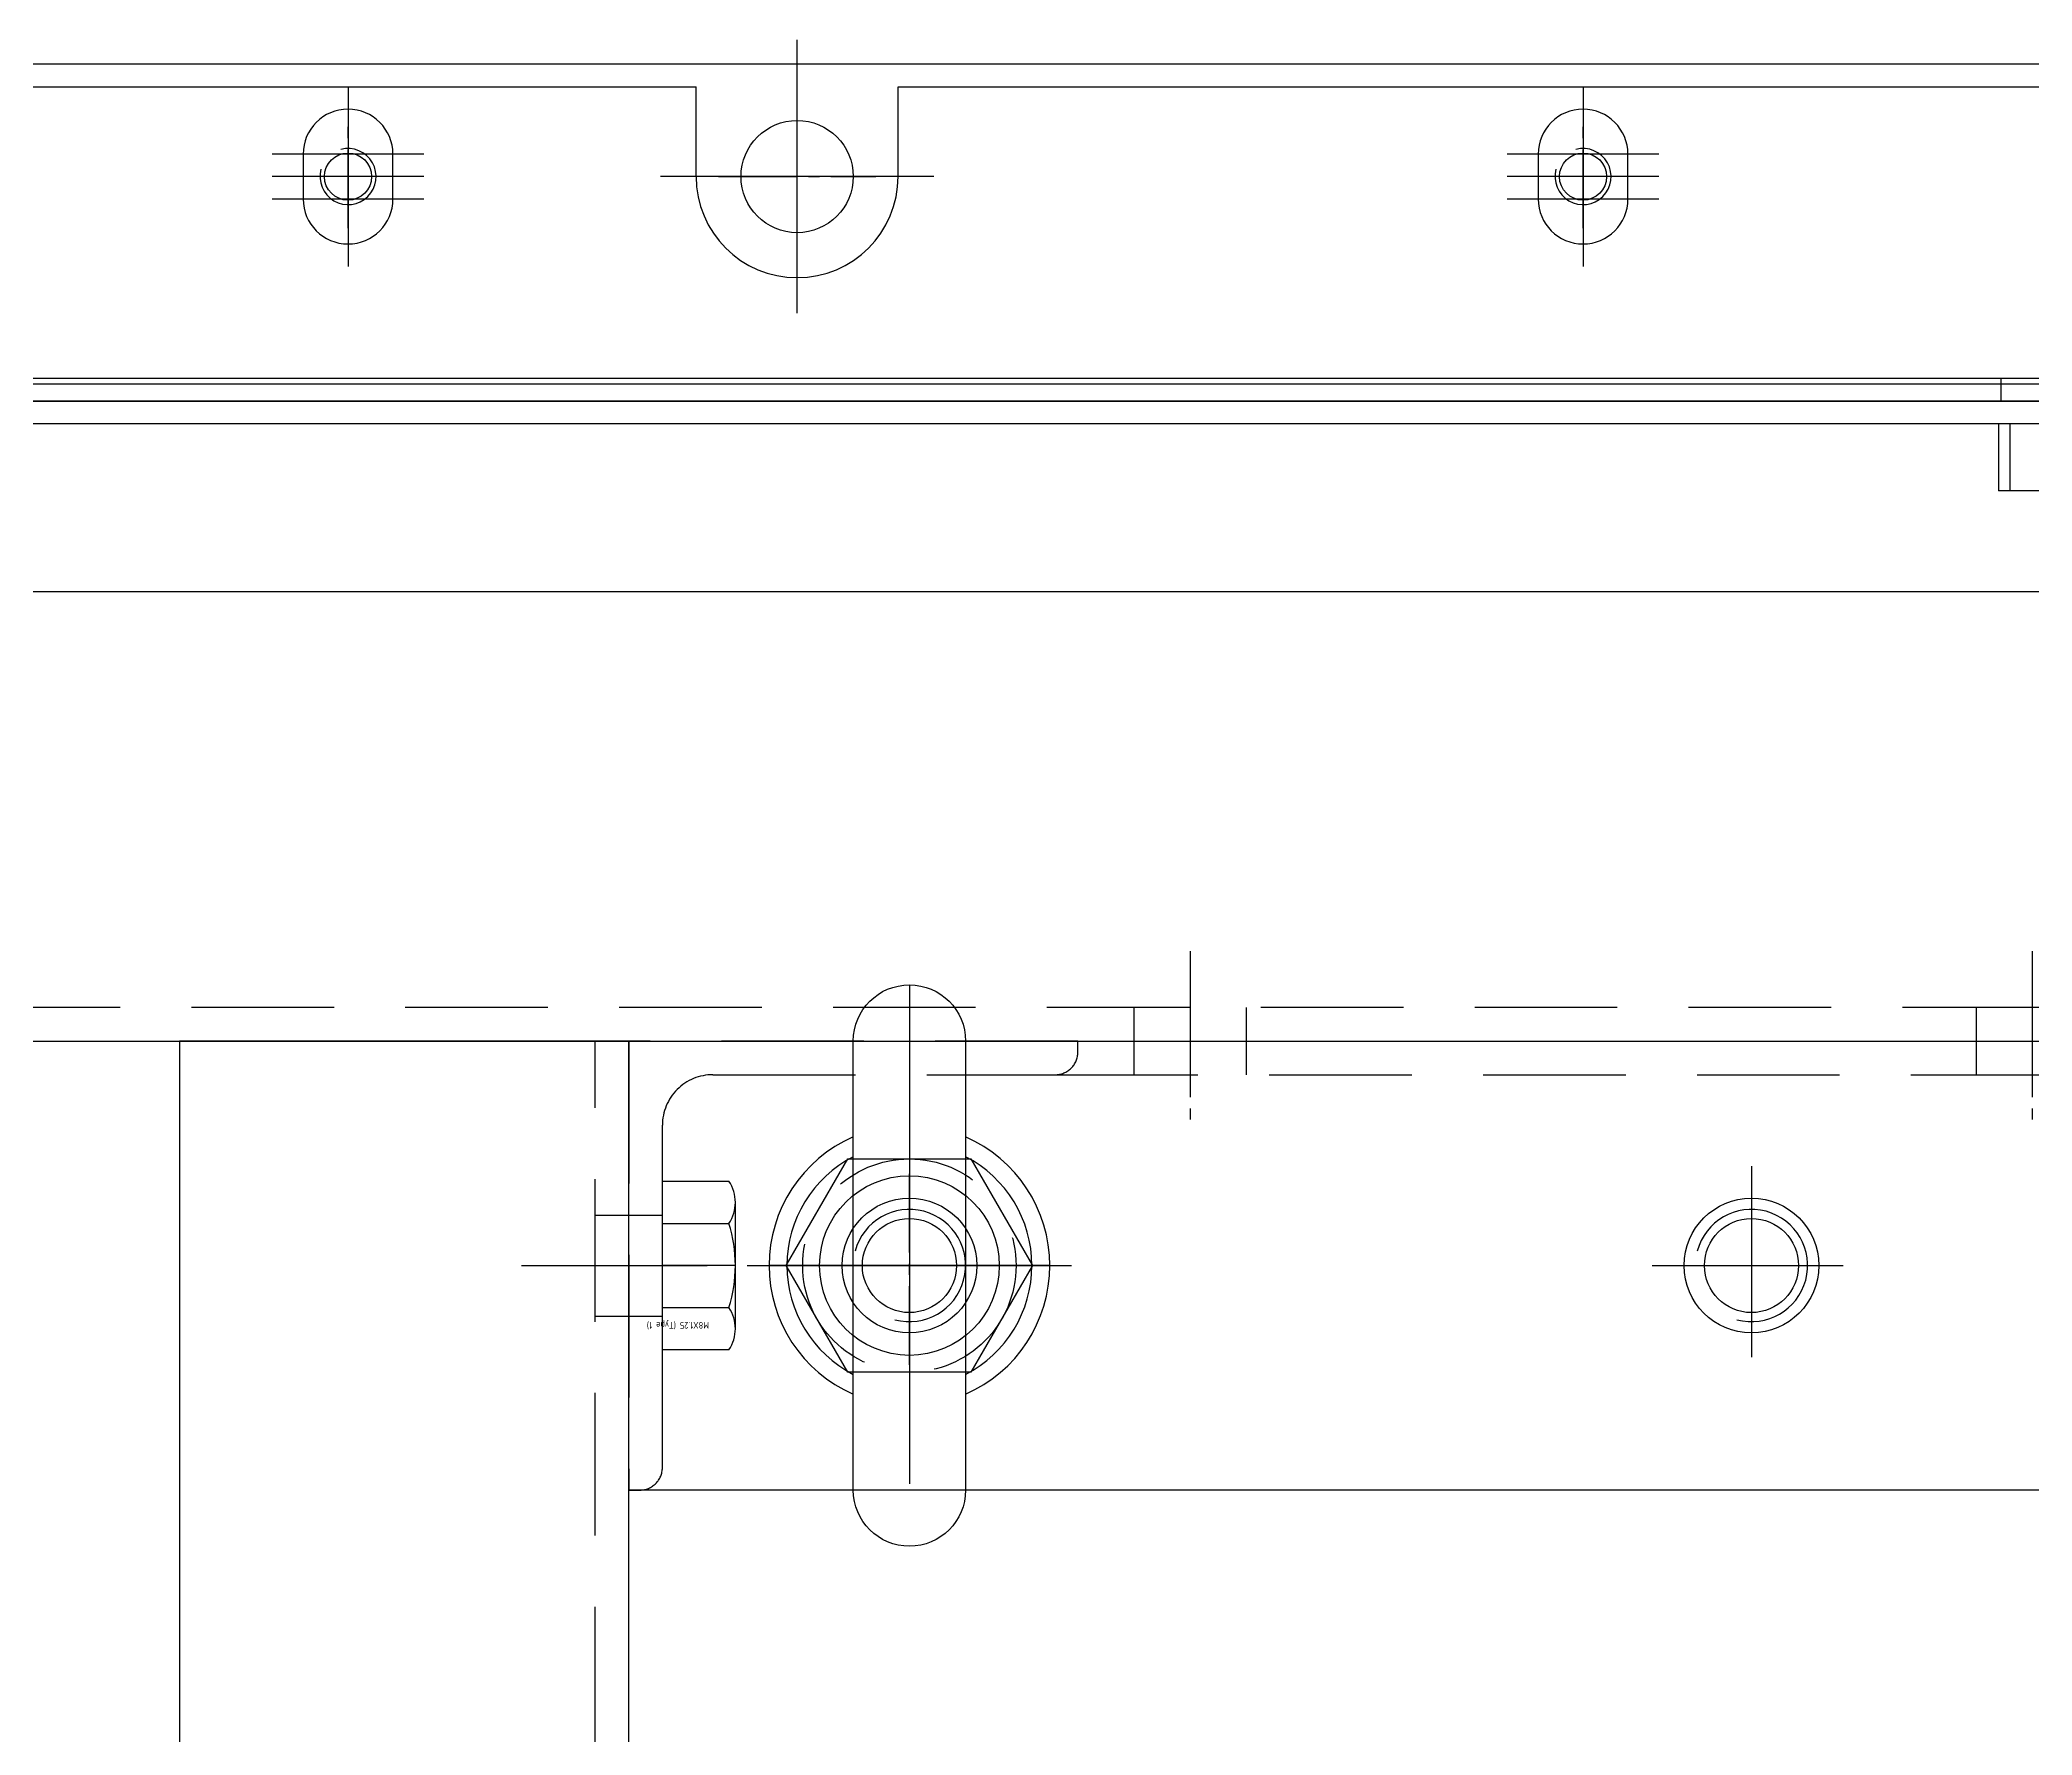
# Model space of a CAD drawing. Header units: millimetres. Extents: x 282 to 14566, y -4134 to 5341.
# Drawn here: x 6070.8 to 6248.2, y 1981.5 to 2132.5 of the extents above; entities that cross this region are included whole.
import ezdxf
from ezdxf.enums import TextEntityAlignment as Align

# ---------------------------------------------------------------- set-up
doc = ezdxf.new("R2010")
doc.units = ezdxf.units.MM
for name, pattern in [('CENTER', [50.8, 31.75, -6.35, 6.35, -6.35]), ('CENTER1', [10, 7, -1, 1, -1]), ('HIDDEN', [9.525, 6.35, -3.175]), ('HIDDEN2', [4.7625, 3.175, -1.5875]), ('HIDDENX2', [19.05, 12.7, -6.35])]:
    doc.linetypes.add(name, pattern=pattern)
doc.layers.add('CENTER', color=1, linetype='CENTER')
doc.layers.add('THIN', color=3, linetype='Continuous')
doc.styles.get("Standard").update_dxf_attribs({"font": 'ISOCP.SHX', "bigfont": 'WHGTXT.SHX'})

# ---------------------------------------------------------------- blocks, each defined once
blk = doc.blocks.new('A$C065017E1')
at = {"color": 1, "linetype": 'CENTER1'}
for p, q in [((-435, 563), (-435, 577)), ((-475, 565.42), (-475, 574.58)), ((-365, 565.42), (-365, 574.58)), ((-470.42, 570), (-479.58, 570)), ((-442, 570), (-428, 570)), ((-360.42, 570), (-369.58, 570))]:
    blk.add_line(p, q, dxfattribs=at)
at = {"color": 2, "ltscale": 10}
blk.add_lwpolyline([(-650, 580), (-650, 0), (0, 0), (0, 580)], close=True, dxfattribs=at)
at = {"color": 2}
blk.add_circle((-435, 570), 5, dxfattribs=at)
at = {"color": 3}
for centre in [(-475, 570), (-365, 570)]:
    blk.add_circle(centre, 2.1, dxfattribs=at)
for centre in [(-425, 473), (-350, 473)]:
    blk.add_circle(centre, 4.19)
for centre in [(-475, 570), (-365, 570)]:
    blk.add_arc(centre, 2.5, 164.966, 104.591)
at = {"layer": 'CENTER'}
for p, q in [((-425, 478), (-425, 468)), ((-350, 478), (-350, 468)), ((-430, 473), (-420, 473)), ((-355, 473), (-345, 473))]:
    blk.add_line(p, q, dxfattribs=at)
at = {"layer": 'THIN'}
for centre in [(-425, 473), (-350, 473)]:
    blk.add_arc(centre, 5, 255, 165, dxfattribs=at)
blk = doc.blocks.new('A$C0EF939BE')
blk.add_lwpolyline([(-20, 5), (20, 5, -1), (20, -5), (-20, -5, -1)], format="xyb", close=True)
for radius, start, end in [(12.5, 23.5782, 156.4218), (10.91, 27.2772, 152.7228), (12.5, 203.5782, 336.4218), (10.91, 207.2772, 332.7228)]:
    blk.add_arc((0, 0), radius, start, end)
at = {"layer": 'CENTER'}
for p, q in [((0, 12.5), (0, -12.5)), ((-25, 0), (25, 0))]:
    blk.add_line(p, q, dxfattribs=at)
blk = doc.blocks.new('A$C52180AF6')
at = {"color": 2, "linetype": 'HIDDENX2'}
for p, q in [((6.5, -5.63), (6.5, 5.63)), ((0, 3.75), (5.92, 3.75)), ((0, -3.75), (5.92, -3.75))]:
    blk.add_line(p, q, dxfattribs=at)
blk.add_lwpolyline([(0, -7.51), (0, 7.51), (5.92, 7.51, -0.309401), (5.92, 3.75, -0.154701), (5.92, -3.75, -0.309401), (5.92, -7.51)], format="xyb", close=True, dxfattribs=at)
at = {"layer": 'CENTER'}
blk.add_line((6.5, 0), (0, 0), dxfattribs=at)
at = {"color": 2, "linetype": 'HIDDENX2'}
blk.add_text('M8X1.25 (Type 1)', height=0.6, rotation=180, dxfattribs=at).set_placement((4.16, -5.32), align=Align.MIDDLE_LEFT)
blk = doc.blocks.new('A$C44CD3016')
at = {"color": 1, "linetype": 'CENTER1'}
for p, q in [((-100, 24), (-100, 13)), ((-25, 24), (-25, 13)), ((-154, 0), (-143, 0))]:
    blk.add_line(p, q, dxfattribs=at)
at = {"color": 2, "linetype": 'HIDDEN2'}
for p, q in [((-105, 20), (-105, 17)), ((-95, 20), (-95, 17)), ((-30, 20), (-30, 17)), ((-150, 4.5), (-147, 4.5)), ((-150, -4.5), (-147, -4.5))]:
    blk.add_line(p, q, dxfattribs=at)
at = {"color": 2, "linetype": 'HIDDENX2'}
blk.add_line((-112, 17), (62, 17), dxfattribs=at)
at = {"color": 250, "linetype": 'CENTER1'}
for p, q in [((-125, -8.84), (-125, 8.84)), ((-50, 8.84), (-50, -8.84)), ((-133.84, 0), (-116.16, 0)), ((-58.84, 0), (-41.16, 0))]:
    blk.add_line(p, q, dxfattribs=at)
at = {"color": 4}
blk.add_lwpolyline([(100, -20), (-150, -20), (-150, 20), (100, 20)], close=True, dxfattribs=at)
at = {"color": 2, "linetype": 'HIDDENX2'}
blk.add_lwpolyline([(-150, 20), (-150, -20), (-149, -20, 0.414214), (-147, -18), (-147, 12.5, -0.414214), (-142.5, 17), (-112, 17, 0.414214), (-110, 19), (-110, 20)], format="xyb", close=True, dxfattribs=at)
blk.add_lwpolyline([(-119.52, -9.5), (-130.48, -9.5), (-135.97, 0), (-130.48, 9.5), (-119.52, 9.5), (-114.03, 0), (-119.52, -9.5)], dxfattribs=at)
blk.add_circle((-125, 0), 9.5, dxfattribs=at)
at = {"color": 250}
for centre in [(-125, 0), (-50, 0)]:
    blk.add_circle(centre, 6, dxfattribs=at)
at = {"rotation": 270}
blk.add_blockref('A$C0EF939BE', (-125, 0), dxfattribs=at)
blk.add_blockref('A$C52180AF6', (-147, 0))
blk = doc.blocks.new('A$C08473D62')
at = {"color": 2, "linetype": 'HIDDENX2'}
blk.add_line((3, -386), (3, 20), dxfattribs=at)
at = {"color": 2, "linetype": 'HIDDEN2'}
for p, q in [((3, 4.5), (0, 4.5)), ((3, -4.5), (0, -4.5))]:
    blk.add_line(p, q, dxfattribs=at)
at = {"color": 1, "linetype": 'CENTER1'}
blk.add_line((9.54, 0), (-6.54, 0), dxfattribs=at)
at = {"color": 3}
blk.add_lwpolyline([(40, 20), (40, -386), (0, -386), (0, 20)], close=True, dxfattribs=at)
blk = doc.blocks.new('A$C5C183642')
at = {"color": 1, "linetype": 'CENTER1'}
for p, q in [((-380, -8), (-380, 5)), ((-305, -8), (-305, 5))]:
    blk.add_line(p, q, dxfattribs=at)
at = {"color": 2, "linetype": 'HIDDENX2'}
for p, q in [((-385, -3), (-385, 0)), ((-375, -3), (-375, 0)), ((-310, -3), (-310, 0)), ((20, -3), (-630, -3))]:
    blk.add_line(p, q, dxfattribs=at)
at = {"color": 3}
blk.add_lwpolyline([(20, -40), (-630, -40), (-630, 0), (20, 0)], close=True, dxfattribs=at)
blk = doc.blocks.new('A$C197C64E6')
for p, q in [((-313, 0), (-313, 6)), ((-307, 6), (-313, 6)), ((-312, 0), (-312, 6))]:
    blk.add_line(p, q)
at = {"color": 3}
blk.add_lwpolyline([(0, 0), (0, -2), (-620, -2), (-620, 0)], close=True, dxfattribs=at)
blk = doc.blocks.new('A$C664E0AA2')
at = {"color": 1, "linetype": 'CENTER'}
for p, q in [((-400, -12.18), (-400, 12.18)), ((-440, 8), (-440, -8)), ((-330, 8), (-330, -8)), ((-433.25, 2), (-446.75, 2)), ((-323.25, 2), (-336.75, 2)), ((-433.25, 0), (-446.75, 0)), ((-387.82, 0), (-412.18, 0)), ((-323.25, 0), (-336.75, 0)), ((-433.25, -2), (-446.75, -2)), ((-323.25, -2), (-336.75, -2)), ((-390, -82.56), (-390, -111.44)), ((-404.44, -97), (-375.56, -97))]:
    blk.add_line(p, q, dxfattribs=at)
at = {"color": 3}
for p, q in [((-516, 8), (-409, 8)), ((-409, 0), (-409, 8)), ((-391, 8), (-284, 8)), ((-391, 0), (-391, 8))]:
    blk.add_line(p, q, dxfattribs=at)
at = {"color": 2, "linetype": 'HIDDENX2'}
blk.add_line((-629, -20), (49, -20), dxfattribs=at)
at = {"color": 3}
for points in [[(-436, 2, 1), (-444, 2), (-444, -2, 1), (-436, -2)], [(-326, 2, 1), (-334, 2), (-334, -2, 1), (-326, -2)]]:
    blk.add_lwpolyline(points, format="xyb", close=True, dxfattribs=at)
blk.add_lwpolyline([(49, -541.5), (49, -18.5), (-629, -18.5), (-629, -541.5)], close=True, dxfattribs=at)
blk.add_circle((-390, -97), 8, dxfattribs=at)
blk.add_arc((-400, 0), 9, 180, 0, dxfattribs=at)
at = {"xscale": -1, "rotation": 180}
blk.add_blockref('A$C197C64E6', (20, -22), dxfattribs=at)
blk = doc.blocks.new('A$C69F530FE')
at = {"color": 2, "linetype": 'HIDDEN'}
blk.add_line((-295.75, 0), (-295.75, -2), dxfattribs=at)
at = {"color": 3}
blk.add_lwpolyline([(6, -2), (-592, -2), (-592, 0), (6, 0)], close=True, dxfattribs=at)

msp = doc.modelspace()

# ---------------------------------------------------------------- block references
for name, p in [('A$C664E0AA2', (6538.234, 2120.349)), ('A$C065017E1', (6573.234, 1550.349)), ('A$C44CD3016', (6273.234, 2023.349))]:
    msp.add_blockref(name, p)
at = {"xscale": -1, "rotation": 180}
for name, p in [('A$C69F530FE', (6541.234, 2100.349)), ('A$C5C183642', (6553.234, 2043.349))]:
    msp.add_blockref(name, p, dxfattribs=at)
at = {"xscale": -1}
msp.add_blockref('A$C08473D62', (6123.234, 2023.349), dxfattribs=at)

doc.saveas('drawing.dxf')
